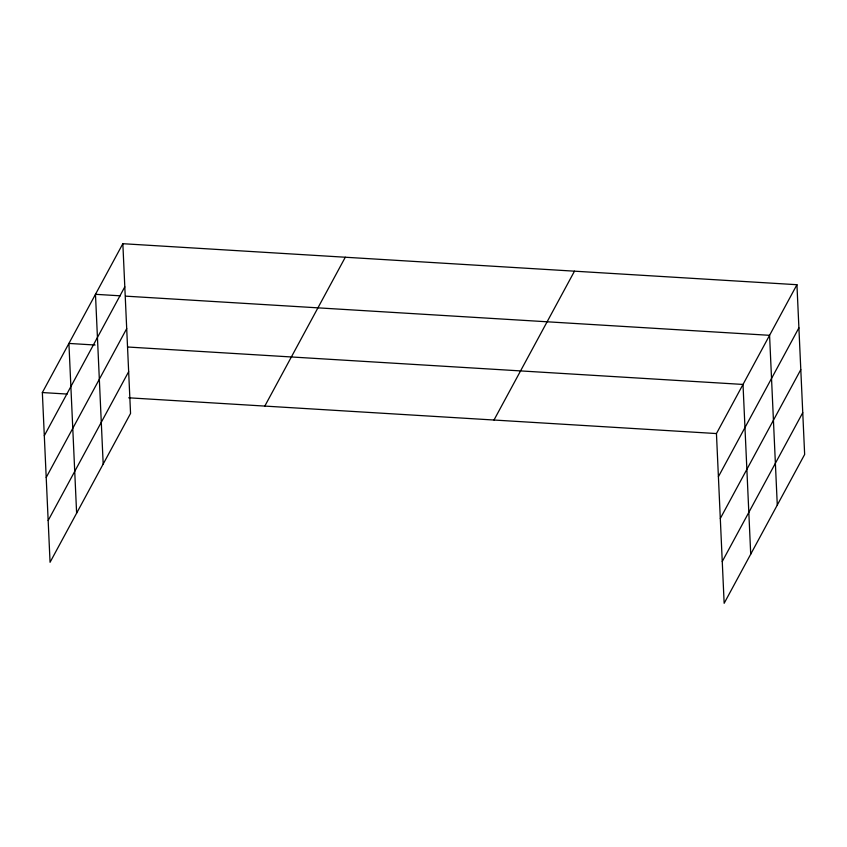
<?xml version="1.0" encoding="UTF-8"?>
<svg xmlns="http://www.w3.org/2000/svg" width="847" height="847" viewBox="0 0 847 847"><rect width="100%" height="100%" fill="white"/><g stroke="black" fill="none" stroke-linecap="round" stroke-linejoin="round"><path stroke-width="1.27" d="M122.847 243.703L130.554 413.442L50.058 562.292L42.35 392.553L122.847 243.703L796.942 284.708L804.65 454.447L724.153 603.297L716.446 433.558L796.942 284.708M44.309 435.697L124.805 286.847M46.204 477.464L126.711 328.625M48.163 520.513L128.659 371.664M264.804 406.084L345.301 257.234M493.992 420.027L574.488 271.178M718.404 476.702L798.901 327.853M720.299 518.48L800.796 369.631M722.247 561.519L802.755 412.669M120.338 295.825L95.478 294.311L103.186 464.05M125.578 296.143L769.574 335.317L777.281 505.056M95.086 345.025L68.914 343.427L76.622 513.166M127.802 347.016L743.01 384.443L750.717 554.182M42.35 392.553L67.209 394.067M128.712 397.804L716.446 433.558"/></g></svg>
